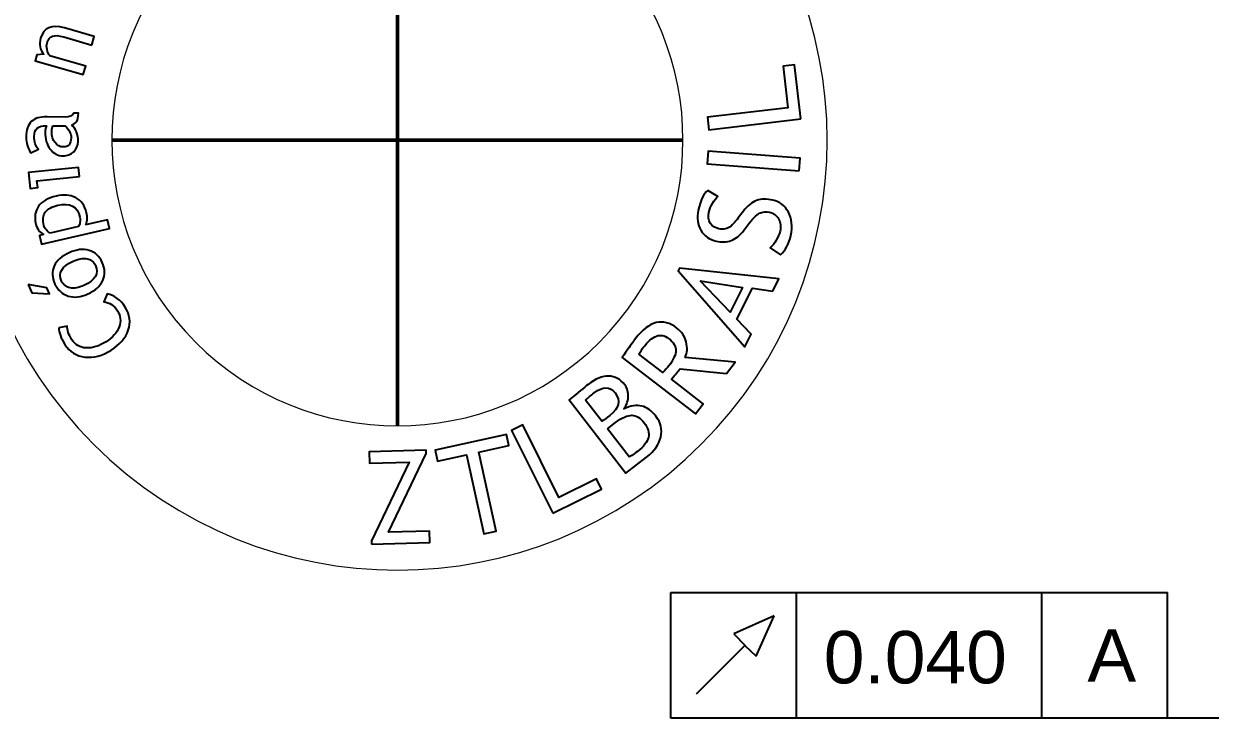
# Model space of a CAD drawing. Header units: millimetres. Extents: x 4980 to 5188, y 1170 to 1461.
# Drawn here: x 5009.4 to 5064.6, y 1402.6 to 1434.9 of the extents above; entities that cross this region are included whole.
import ezdxf

# ---------------------------------------------------------------- set-up
doc = ezdxf.new("R2010")
doc.units = ezdxf.units.MM
doc.layers.add('AM_5', color=1, linetype='Continuous', lineweight=25)
doc.layers.add('Camada 1', color=7, linetype='Continuous')
doc.styles.get("Standard").update_dxf_attribs({"font": 'arial.ttf'})

msp = doc.modelspace()

# ---------------------------------------------------------------- linework, layer by layer
at = {"layer": 'AM_5'}
for p, q in [((5039.51, 1408.474), (5062.617, 1408.474)), ((5039.51, 1402.624), (5039.51, 1408.474)), ((5045.36, 1402.624), (5045.36, 1408.474)), ((5056.767, 1402.624), (5056.767, 1408.474)), ((5062.617, 1402.624), (5062.617, 1408.474)), ((5044.315, 1407.388), (5042.438, 1406.551)), ((5043.476, 1405.505), (5044.315, 1407.388)), ((5042.438, 1406.551), (5042.96, 1406.007)), ((5040.695, 1403.764), (5042.942, 1406.015)), ((5042.942, 1406.015), (5043.476, 1405.505)), ((5074.829, 1402.624), (5039.51, 1402.624))]:
    msp.add_line(p, q, dxfattribs=at)
at = {"layer": 'Camada 1', "lineweight": 20}
for points in [[(5012.64, 1443.657), (5020.45, 1451.467), (5033.113, 1451.467), (5040.924, 1443.657), (5040.924, 1443.657), (5048.734, 1435.846), (5048.734, 1423.183), (5040.924, 1415.372), (5040.924, 1415.372), (5033.113, 1407.562), (5020.45, 1407.562), (5012.64, 1415.372), (5012.64, 1415.372), (5004.829, 1423.183), (5004.829, 1435.846), (5012.64, 1443.657)], [(5017.385, 1438.911), (5022.575, 1444.101), (5030.989, 1444.101), (5036.178, 1438.911), (5036.178, 1438.911), (5041.368, 1433.721), (5041.368, 1425.307), (5036.178, 1420.118), (5036.178, 1420.118), (5030.989, 1414.928), (5022.575, 1414.928), (5017.385, 1420.118), (5017.385, 1420.118), (5012.195, 1425.307), (5012.195, 1433.721), (5017.385, 1438.911)]]:
    msp.add_open_spline(points, degree=3, knots=[0, 0, 0, 0, 0.2, 0.2, 0.2, 0.2, 0.4, 0.4, 0.4, 0.4, 0.6, 0.6, 0.6, 0.6, 1, 1, 1, 1], dxfattribs=at)
at = {"layer": 'Camada 1', "lineweight": 50}
for points in [[(5026.782, 1416.235), (5026.782, 1416.235), (5026.782, 1442.794), (5026.782, 1442.794)], [(5013.502, 1429.514), (5013.502, 1429.514), (5040.061, 1429.514), (5040.061, 1429.514)]]:
    msp.add_open_spline(points, degree=3, dxfattribs=at)
at = {"layer": 'Camada 1'}
for points, knots in [([(5012.556, 1433.945), (5012.556, 1433.945), (5011.253, 1434.32), (5011.253, 1434.32), (5011.253, 1434.32), (5011.015, 1434.389), (5010.838, 1434.401), (5010.722, 1434.356), (5010.722, 1434.356), (5010.605, 1434.312), (5010.523, 1434.206), (5010.475, 1434.037), (5010.475, 1434.037), (5010.449, 1433.947), (5010.448, 1433.844), (5010.474, 1433.729), (5010.474, 1433.729), (5010.501, 1433.615), (5010.545, 1433.52), (5010.61, 1433.444), (5010.61, 1433.444), (5010.61, 1433.444), (5012.275, 1432.965), (5012.275, 1432.965), (5012.275, 1432.965), (5012.275, 1432.965), (5012.16, 1432.567), (5012.16, 1432.567), (5012.16, 1432.567), (5012.16, 1432.567), (5009.922, 1433.211), (5009.922, 1433.211), (5009.922, 1433.211), (5009.922, 1433.211), (5010, 1433.483), (5010, 1433.483), (5010, 1433.483), (5010, 1433.483), (5010.324, 1433.525), (5010.324, 1433.525), (5010.324, 1433.525), (5010.142, 1433.72), (5010.093, 1433.966), (5010.178, 1434.263), (5010.178, 1434.263), (5010.319, 1434.754), (5010.688, 1434.914), (5011.285, 1434.742), (5011.285, 1434.742), (5011.285, 1434.742), (5012.671, 1434.344), (5012.671, 1434.344), (5012.671, 1434.344), (5012.671, 1434.344), (5012.556, 1433.945), (5012.556, 1433.945)], [0, 0, 0, 0, 0.066667, 0.066667, 0.066667, 0.066667, 0.133333, 0.133333, 0.133333, 0.133333, 0.2, 0.2, 0.2, 0.2, 0.266667, 0.266667, 0.266667, 0.266667, 0.333333, 0.333333, 0.333333, 0.333333, 0.4, 0.4, 0.4, 0.4, 0.466667, 0.466667, 0.466667, 0.466667, 0.533333, 0.533333, 0.533333, 0.533333, 0.6, 0.6, 0.6, 0.6, 0.666667, 0.666667, 0.666667, 0.666667, 0.733333, 0.733333, 0.733333, 0.733333, 0.8, 0.8, 0.8, 0.8, 0.866667, 0.866667, 0.866667, 0.866667, 1, 1, 1, 1]), ([(5045.547, 1430.503), (5045.547, 1430.503), (5041.275, 1430.006), (5041.275, 1430.006), (5041.275, 1430.006), (5041.275, 1430.006), (5041.207, 1430.592), (5041.207, 1430.592), (5041.207, 1430.592), (5041.207, 1430.592), (5044.953, 1431.027), (5044.953, 1431.027), (5044.953, 1431.027), (5044.953, 1431.027), (5044.728, 1432.957), (5044.728, 1432.957), (5044.728, 1432.957), (5044.728, 1432.957), (5045.254, 1433.018), (5045.254, 1433.018), (5045.254, 1433.018), (5045.254, 1433.018), (5045.547, 1430.503), (5045.547, 1430.503)], [0, 0, 0, 0, 0.142857, 0.142857, 0.142857, 0.142857, 0.285714, 0.285714, 0.285714, 0.285714, 0.428571, 0.428571, 0.428571, 0.428571, 0.571429, 0.571429, 0.571429, 0.571429, 0.714286, 0.714286, 0.714286, 0.714286, 1, 1, 1, 1]), ([(5011.618, 1430.216), (5011.824, 1430.049), (5011.925, 1429.794), (5011.92, 1429.454), (5011.92, 1429.454), (5011.918, 1429.272), (5011.849, 1429.114), (5011.715, 1428.982), (5011.715, 1428.982), (5011.58, 1428.85), (5011.415, 1428.785), (5011.217, 1428.787), (5011.217, 1428.787), (5010.98, 1428.79), (5010.782, 1428.896), (5010.62, 1429.104), (5010.62, 1429.104), (5010.459, 1429.313), (5010.381, 1429.576), (5010.385, 1429.896), (5010.385, 1429.896), (5010.386, 1429.983), (5010.406, 1430.082), (5010.446, 1430.191), (5010.446, 1430.191), (5010.069, 1430.195), (5009.879, 1430.03), (5009.875, 1429.694), (5009.875, 1429.694), (5009.872, 1429.436), (5009.939, 1429.237), (5010.077, 1429.095), (5010.077, 1429.095), (5010.077, 1429.095), (5009.727, 1428.926), (5009.727, 1428.926), (5009.727, 1428.926), (5009.664, 1429.005), (5009.611, 1429.114), (5009.568, 1429.253), (5009.568, 1429.253), (5009.524, 1429.392), (5009.503, 1429.525), (5009.504, 1429.651), (5009.504, 1429.651), (5009.509, 1429.989), (5009.589, 1430.233), (5009.744, 1430.384), (5009.744, 1430.384), (5009.9, 1430.535), (5010.145, 1430.609), (5010.48, 1430.605), (5010.48, 1430.605), (5010.48, 1430.605), (5011.316, 1430.594), (5011.316, 1430.594), (5011.316, 1430.594), (5011.52, 1430.592), (5011.657, 1430.651), (5011.727, 1430.772), (5011.727, 1430.772), (5011.727, 1430.772), (5011.932, 1430.769), (5011.932, 1430.769), (5011.932, 1430.769), (5011.93, 1430.601), (5011.905, 1430.475), (5011.856, 1430.393), (5011.856, 1430.393), (5011.808, 1430.309), (5011.728, 1430.251), (5011.618, 1430.216)], [0, 0, 0, 0, 0.052632, 0.052632, 0.052632, 0.052632, 0.105263, 0.105263, 0.105263, 0.105263, 0.157895, 0.157895, 0.157895, 0.157895, 0.210526, 0.210526, 0.210526, 0.210526, 0.263158, 0.263158, 0.263158, 0.263158, 0.315789, 0.315789, 0.315789, 0.315789, 0.368421, 0.368421, 0.368421, 0.368421, 0.421053, 0.421053, 0.421053, 0.421053, 0.473684, 0.473684, 0.473684, 0.473684, 0.526316, 0.526316, 0.526316, 0.526316, 0.578947, 0.578947, 0.578947, 0.578947, 0.631579, 0.631579, 0.631579, 0.631579, 0.684211, 0.684211, 0.684211, 0.684211, 0.736842, 0.736842, 0.736842, 0.736842, 0.789474, 0.789474, 0.789474, 0.789474, 0.842105, 0.842105, 0.842105, 0.842105, 0.894737, 0.894737, 0.894737, 0.894737, 1, 1, 1, 1]), ([(5010.74, 1430.187), (5010.709, 1430.058), (5010.693, 1429.967), (5010.692, 1429.915), (5010.692, 1429.915), (5010.69, 1429.707), (5010.742, 1429.536), (5010.848, 1429.404), (5010.848, 1429.404), (5010.954, 1429.271), (5011.081, 1429.203), (5011.228, 1429.201), (5011.228, 1429.201), (5011.47, 1429.198), (5011.594, 1429.339), (5011.597, 1429.624), (5011.597, 1429.624), (5011.6, 1429.832), (5011.503, 1430.018), (5011.306, 1430.18), (5011.306, 1430.18), (5011.306, 1430.18), (5010.74, 1430.187), (5010.74, 1430.187)], [0, 0, 0, 0, 0.142857, 0.142857, 0.142857, 0.142857, 0.285714, 0.285714, 0.285714, 0.285714, 0.428571, 0.428571, 0.428571, 0.428571, 0.571429, 0.571429, 0.571429, 0.571429, 0.714286, 0.714286, 0.714286, 0.714286, 1, 1, 1, 1]), ([(5045.483, 1428.099), (5045.483, 1428.099), (5041.194, 1428.412), (5041.194, 1428.412), (5041.194, 1428.412), (5041.194, 1428.412), (5041.237, 1429), (5041.237, 1429), (5041.237, 1429), (5041.237, 1429), (5045.526, 1428.686), (5045.526, 1428.686), (5045.526, 1428.686), (5045.526, 1428.686), (5045.483, 1428.099), (5045.483, 1428.099)], [0, 0, 0, 0, 0.2, 0.2, 0.2, 0.2, 0.4, 0.4, 0.4, 0.4, 0.6, 0.6, 0.6, 0.6, 1, 1, 1, 1]), ([(5011.979, 1427.829), (5011.979, 1427.829), (5010.007, 1427.63), (5010.007, 1427.63), (5010.007, 1427.63), (5010.007, 1427.63), (5010.04, 1427.311), (5010.04, 1427.311), (5010.04, 1427.311), (5010.04, 1427.311), (5009.694, 1427.276), (5009.694, 1427.276), (5009.694, 1427.276), (5009.694, 1427.276), (5009.62, 1428.007), (5009.62, 1428.007), (5009.62, 1428.007), (5009.62, 1428.007), (5011.937, 1428.241), (5011.937, 1428.241), (5011.937, 1428.241), (5011.937, 1428.241), (5011.979, 1427.829), (5011.979, 1427.829)], [0, 0, 0, 0, 0.142857, 0.142857, 0.142857, 0.142857, 0.285714, 0.285714, 0.285714, 0.285714, 0.428571, 0.428571, 0.428571, 0.428571, 0.571429, 0.571429, 0.571429, 0.571429, 0.714286, 0.714286, 0.714286, 0.714286, 1, 1, 1, 1]), ([(5012.27, 1425.579), (5012.27, 1425.579), (5013.283, 1425.815), (5013.283, 1425.815), (5013.283, 1425.815), (5013.283, 1425.815), (5013.377, 1425.411), (5013.377, 1425.411), (5013.377, 1425.411), (5013.377, 1425.411), (5010.22, 1424.676), (5010.22, 1424.676), (5010.22, 1424.676), (5010.22, 1424.676), (5010.126, 1425.079), (5010.126, 1425.079), (5010.126, 1425.079), (5010.126, 1425.079), (5010.312, 1425.123), (5010.312, 1425.123), (5010.312, 1425.123), (5010.123, 1425.239), (5010.004, 1425.406), (5009.953, 1425.622), (5009.953, 1425.622), (5009.878, 1425.944), (5009.92, 1426.219), (5010.079, 1426.445), (5010.079, 1426.445), (5010.238, 1426.671), (5010.511, 1426.829), (5010.898, 1426.919), (5010.898, 1426.919), (5011.243, 1426.999), (5011.546, 1426.975), (5011.806, 1426.845), (5011.806, 1426.845), (5012.067, 1426.715), (5012.237, 1426.479), (5012.316, 1426.137), (5012.316, 1426.137), (5012.339, 1426.04), (5012.346, 1425.934), (5012.337, 1425.817), (5012.337, 1425.817), (5012.329, 1425.699), (5012.306, 1425.62), (5012.27, 1425.579)], [0, 0, 0, 0, 0.076923, 0.076923, 0.076923, 0.076923, 0.153846, 0.153846, 0.153846, 0.153846, 0.230769, 0.230769, 0.230769, 0.230769, 0.307692, 0.307692, 0.307692, 0.307692, 0.384615, 0.384615, 0.384615, 0.384615, 0.461538, 0.461538, 0.461538, 0.461538, 0.538462, 0.538462, 0.538462, 0.538462, 0.615385, 0.615385, 0.615385, 0.615385, 0.692308, 0.692308, 0.692308, 0.692308, 0.769231, 0.769231, 0.769231, 0.769231, 0.846154, 0.846154, 0.846154, 0.846154, 1, 1, 1, 1]), ([(5044.613, 1424.183), (5044.613, 1424.183), (5044.129, 1424.508), (5044.129, 1424.508), (5044.129, 1424.508), (5044.231, 1424.598), (5044.326, 1424.718), (5044.413, 1424.867), (5044.413, 1424.867), (5044.501, 1425.016), (5044.558, 1425.153), (5044.586, 1425.279), (5044.586, 1425.279), (5044.634, 1425.504), (5044.612, 1425.698), (5044.519, 1425.86), (5044.519, 1425.86), (5044.426, 1426.023), (5044.285, 1426.125), (5044.096, 1426.166), (5044.096, 1426.166), (5043.954, 1426.197), (5043.814, 1426.187), (5043.676, 1426.138), (5043.676, 1426.138), (5043.539, 1426.089), (5043.365, 1425.927), (5043.155, 1425.653), (5043.155, 1425.653), (5043.155, 1425.653), (5042.924, 1425.347), (5042.924, 1425.347), (5042.924, 1425.347), (5042.727, 1425.088), (5042.525, 1424.922), (5042.317, 1424.848), (5042.317, 1424.848), (5042.108, 1424.773), (5041.874, 1424.765), (5041.616, 1424.82), (5041.616, 1424.82), (5041.302, 1424.889), (5041.066, 1425.057), (5040.907, 1425.324), (5040.907, 1425.324), (5040.749, 1425.591), (5040.707, 1425.898), (5040.783, 1426.248), (5040.783, 1426.248), (5040.884, 1426.714), (5041.03, 1427.022), (5041.221, 1427.171), (5041.221, 1427.171), (5041.221, 1427.171), (5041.686, 1426.893), (5041.686, 1426.893), (5041.686, 1426.893), (5041.614, 1426.828), (5041.533, 1426.723), (5041.447, 1426.577), (5041.447, 1426.577), (5041.361, 1426.431), (5041.303, 1426.291), (5041.274, 1426.157), (5041.274, 1426.157), (5041.232, 1425.961), (5041.254, 1425.795), (5041.341, 1425.66), (5041.341, 1425.66), (5041.427, 1425.523), (5041.558, 1425.436), (5041.732, 1425.398), (5041.732, 1425.398), (5041.839, 1425.375), (5041.942, 1425.375), (5042.038, 1425.396), (5042.038, 1425.396), (5042.136, 1425.417), (5042.221, 1425.457), (5042.295, 1425.515), (5042.295, 1425.515), (5042.37, 1425.574), (5042.486, 1425.704), (5042.641, 1425.902), (5042.641, 1425.902), (5042.641, 1425.902), (5042.88, 1426.211), (5042.88, 1426.211), (5042.88, 1426.211), (5043.078, 1426.47), (5043.284, 1426.636), (5043.497, 1426.711), (5043.497, 1426.711), (5043.711, 1426.786), (5043.963, 1426.792), (5044.254, 1426.729), (5044.254, 1426.729), (5044.57, 1426.66), (5044.81, 1426.475), (5044.975, 1426.174), (5044.975, 1426.174), (5045.141, 1425.872), (5045.177, 1425.508), (5045.085, 1425.083), (5045.085, 1425.083), (5045.004, 1424.71), (5044.847, 1424.41), (5044.613, 1424.183)], [0, 0, 0, 0, 0.035714, 0.035714, 0.035714, 0.035714, 0.071429, 0.071429, 0.071429, 0.071429, 0.107143, 0.107143, 0.107143, 0.107143, 0.142857, 0.142857, 0.142857, 0.142857, 0.178571, 0.178571, 0.178571, 0.178571, 0.214286, 0.214286, 0.214286, 0.214286, 0.25, 0.25, 0.25, 0.25, 0.285714, 0.285714, 0.285714, 0.285714, 0.321429, 0.321429, 0.321429, 0.321429, 0.357143, 0.357143, 0.357143, 0.357143, 0.392857, 0.392857, 0.392857, 0.392857, 0.428571, 0.428571, 0.428571, 0.428571, 0.464286, 0.464286, 0.464286, 0.464286, 0.5, 0.5, 0.5, 0.5, 0.535714, 0.535714, 0.535714, 0.535714, 0.571429, 0.571429, 0.571429, 0.571429, 0.607143, 0.607143, 0.607143, 0.607143, 0.642857, 0.642857, 0.642857, 0.642857, 0.678571, 0.678571, 0.678571, 0.678571, 0.714286, 0.714286, 0.714286, 0.714286, 0.75, 0.75, 0.75, 0.75, 0.785714, 0.785714, 0.785714, 0.785714, 0.821429, 0.821429, 0.821429, 0.821429, 0.857143, 0.857143, 0.857143, 0.857143, 0.892857, 0.892857, 0.892857, 0.892857, 0.928571, 0.928571, 0.928571, 0.928571, 1, 1, 1, 1]), ([(5010.614, 1425.193), (5010.614, 1425.193), (5011.938, 1425.501), (5011.938, 1425.501), (5011.938, 1425.501), (5011.97, 1425.536), (5011.994, 1425.597), (5012.009, 1425.688), (5012.009, 1425.688), (5012.025, 1425.778), (5012.024, 1425.861), (5012.006, 1425.939), (5012.006, 1425.939), (5011.89, 1426.438), (5011.549, 1426.622), (5010.983, 1426.49), (5010.983, 1426.49), (5010.696, 1426.424), (5010.499, 1426.315), (5010.394, 1426.166), (5010.394, 1426.166), (5010.288, 1426.016), (5010.266, 1425.811), (5010.327, 1425.55), (5010.327, 1425.55), (5010.34, 1425.493), (5010.376, 1425.429), (5010.435, 1425.356), (5010.435, 1425.356), (5010.493, 1425.284), (5010.553, 1425.229), (5010.614, 1425.193)], [0, 0, 0, 0, 0.111111, 0.111111, 0.111111, 0.111111, 0.222222, 0.222222, 0.222222, 0.222222, 0.333333, 0.333333, 0.333333, 0.333333, 0.444444, 0.444444, 0.444444, 0.444444, 0.555556, 0.555556, 0.555556, 0.555556, 0.666667, 0.666667, 0.666667, 0.666667, 0.777778, 0.777778, 0.777778, 0.777778, 1, 1, 1, 1]), ([(5012.374, 1422.363), (5012.047, 1422.214), (5011.742, 1422.182), (5011.46, 1422.267), (5011.46, 1422.267), (5011.179, 1422.352), (5010.973, 1422.538), (5010.842, 1422.825), (5010.842, 1422.825), (5010.704, 1423.129), (5010.694, 1423.408), (5010.812, 1423.664), (5010.812, 1423.664), (5010.929, 1423.919), (5011.159, 1424.125), (5011.503, 1424.281), (5011.503, 1424.281), (5011.845, 1424.436), (5012.154, 1424.473), (5012.429, 1424.391), (5012.429, 1424.391), (5012.705, 1424.309), (5012.909, 1424.121), (5013.044, 1423.826), (5013.044, 1423.826), (5013.181, 1423.523), (5013.188, 1423.243), (5013.065, 1422.983), (5013.065, 1422.983), (5012.943, 1422.724), (5012.712, 1422.517), (5012.374, 1422.363)], [0, 0, 0, 0, 0.111111, 0.111111, 0.111111, 0.111111, 0.222222, 0.222222, 0.222222, 0.222222, 0.333333, 0.333333, 0.333333, 0.333333, 0.444444, 0.444444, 0.444444, 0.444444, 0.555556, 0.555556, 0.555556, 0.555556, 0.666667, 0.666667, 0.666667, 0.666667, 0.777778, 0.777778, 0.777778, 0.777778, 1, 1, 1, 1]), ([(5012.194, 1422.761), (5012.726, 1423.002), (5012.906, 1423.311), (5012.735, 1423.686), (5012.735, 1423.686), (5012.656, 1423.86), (5012.523, 1423.965), (5012.335, 1424), (5012.335, 1424), (5012.147, 1424.034), (5011.93, 1423.996), (5011.684, 1423.884), (5011.684, 1423.884), (5011.159, 1423.645), (5010.98, 1423.339), (5011.15, 1422.965), (5011.15, 1422.965), (5011.228, 1422.794), (5011.36, 1422.689), (5011.546, 1422.651), (5011.546, 1422.651), (5011.732, 1422.612), (5011.948, 1422.649), (5012.194, 1422.761)], [0, 0, 0, 0, 0.142857, 0.142857, 0.142857, 0.142857, 0.285714, 0.285714, 0.285714, 0.285714, 0.428571, 0.428571, 0.428571, 0.428571, 0.571429, 0.571429, 0.571429, 0.571429, 0.714286, 0.714286, 0.714286, 0.714286, 1, 1, 1, 1]), ([(5044.244, 1422.486), (5044.244, 1422.486), (5043.299, 1422.627), (5043.299, 1422.627), (5043.299, 1422.627), (5043.299, 1422.627), (5042.577, 1421.189), (5042.577, 1421.189), (5042.577, 1421.189), (5042.577, 1421.189), (5043.246, 1420.497), (5043.246, 1420.497), (5043.246, 1420.497), (5043.246, 1420.497), (5042.952, 1419.911), (5042.952, 1419.911), (5042.952, 1419.911), (5042.952, 1419.911), (5039.84, 1423.432), (5039.84, 1423.432), (5039.84, 1423.432), (5039.84, 1423.432), (5039.91, 1423.571), (5039.91, 1423.571), (5039.91, 1423.571), (5039.91, 1423.571), (5044.536, 1423.066), (5044.536, 1423.066), (5044.536, 1423.066), (5044.536, 1423.066), (5044.244, 1422.486), (5044.244, 1422.486)], [0, 0, 0, 0, 0.111111, 0.111111, 0.111111, 0.111111, 0.222222, 0.222222, 0.222222, 0.222222, 0.333333, 0.333333, 0.333333, 0.333333, 0.444444, 0.444444, 0.444444, 0.444444, 0.555556, 0.555556, 0.555556, 0.555556, 0.666667, 0.666667, 0.666667, 0.666667, 0.777778, 0.777778, 0.777778, 0.777778, 1, 1, 1, 1]), ([(5040.874, 1422.97), (5040.874, 1422.97), (5042.261, 1421.523), (5042.261, 1421.523), (5042.261, 1421.523), (5042.261, 1421.523), (5042.837, 1422.671), (5042.837, 1422.671), (5042.837, 1422.671), (5042.837, 1422.671), (5040.874, 1422.97), (5040.874, 1422.97)], [0, 0, 0, 0, 0.25, 0.25, 0.25, 0.25, 0.5, 0.5, 0.5, 0.5, 1, 1, 1, 1]), ([(5009.595, 1422.803), (5009.595, 1422.803), (5010.461, 1422.653), (5010.461, 1422.653), (5010.461, 1422.653), (5010.461, 1422.653), (5010.586, 1422.377), (5010.586, 1422.377), (5010.586, 1422.377), (5010.586, 1422.377), (5009.772, 1422.413), (5009.772, 1422.413), (5009.772, 1422.413), (5009.772, 1422.413), (5009.595, 1422.803), (5009.595, 1422.803)], [0, 0, 0, 0, 0.2, 0.2, 0.2, 0.2, 0.4, 0.4, 0.4, 0.4, 0.6, 0.6, 0.6, 0.6, 1, 1, 1, 1]), ([(5011.022, 1420.79), (5011.022, 1420.79), (5011.414, 1420.867), (5011.414, 1420.867), (5011.414, 1420.867), (5011.402, 1420.694), (5011.476, 1420.482), (5011.636, 1420.23), (5011.636, 1420.23), (5011.785, 1419.994), (5012.007, 1419.869), (5012.3, 1419.854), (5012.3, 1419.854), (5012.594, 1419.841), (5012.902, 1419.936), (5013.222, 1420.139), (5013.222, 1420.139), (5013.529, 1420.333), (5013.731, 1420.564), (5013.828, 1420.83), (5013.828, 1420.83), (5013.926, 1421.097), (5013.902, 1421.346), (5013.755, 1421.577), (5013.755, 1421.577), (5013.596, 1421.829), (5013.384, 1421.967), (5013.121, 1421.99), (5013.121, 1421.99), (5013.121, 1421.99), (5013.274, 1422.37), (5013.274, 1422.37), (5013.274, 1422.37), (5013.62, 1422.29), (5013.899, 1422.083), (5014.111, 1421.747), (5014.111, 1421.747), (5014.334, 1421.396), (5014.383, 1421.039), (5014.257, 1420.676), (5014.257, 1420.676), (5014.132, 1420.313), (5013.861, 1420.001), (5013.446, 1419.737), (5013.446, 1419.737), (5013.044, 1419.483), (5012.642, 1419.379), (5012.239, 1419.427), (5012.239, 1419.427), (5011.837, 1419.474), (5011.528, 1419.668), (5011.311, 1420.01), (5011.311, 1420.01), (5011.125, 1420.303), (5011.029, 1420.563), (5011.022, 1420.79)], [0, 0, 0, 0, 0.066667, 0.066667, 0.066667, 0.066667, 0.133333, 0.133333, 0.133333, 0.133333, 0.2, 0.2, 0.2, 0.2, 0.266667, 0.266667, 0.266667, 0.266667, 0.333333, 0.333333, 0.333333, 0.333333, 0.4, 0.4, 0.4, 0.4, 0.466667, 0.466667, 0.466667, 0.466667, 0.533333, 0.533333, 0.533333, 0.533333, 0.6, 0.6, 0.6, 0.6, 0.666667, 0.666667, 0.666667, 0.666667, 0.733333, 0.733333, 0.733333, 0.733333, 0.8, 0.8, 0.8, 0.8, 0.866667, 0.866667, 0.866667, 0.866667, 1, 1, 1, 1]), ([(5042.094, 1418.661), (5042.094, 1418.661), (5039.932, 1418.877), (5039.932, 1418.877), (5039.932, 1418.877), (5039.852, 1418.773), (5039.718, 1418.615), (5039.53, 1418.401), (5039.53, 1418.401), (5039.53, 1418.401), (5041.017, 1417.259), (5041.017, 1417.259), (5041.017, 1417.259), (5041.017, 1417.259), (5040.658, 1416.791), (5040.658, 1416.791), (5040.658, 1416.791), (5040.658, 1416.791), (5037.244, 1419.413), (5037.244, 1419.413), (5037.244, 1419.413), (5037.258, 1419.431), (5037.345, 1419.556), (5037.505, 1419.789), (5037.505, 1419.789), (5037.666, 1420.023), (5037.786, 1420.191), (5037.865, 1420.293), (5037.865, 1420.293), (5038.495, 1421.114), (5039.137, 1421.274), (5039.79, 1420.772), (5039.79, 1420.772), (5040.005, 1420.608), (5040.147, 1420.393), (5040.218, 1420.129), (5040.218, 1420.129), (5040.288, 1419.865), (5040.274, 1419.627), (5040.176, 1419.413), (5040.176, 1419.413), (5040.176, 1419.413), (5042.505, 1419.195), (5042.505, 1419.195), (5042.505, 1419.195), (5042.505, 1419.195), (5042.094, 1418.661), (5042.094, 1418.661)], [0, 0, 0, 0, 0.076923, 0.076923, 0.076923, 0.076923, 0.153846, 0.153846, 0.153846, 0.153846, 0.230769, 0.230769, 0.230769, 0.230769, 0.307692, 0.307692, 0.307692, 0.307692, 0.384615, 0.384615, 0.384615, 0.384615, 0.461538, 0.461538, 0.461538, 0.461538, 0.538462, 0.538462, 0.538462, 0.538462, 0.615385, 0.615385, 0.615385, 0.615385, 0.692308, 0.692308, 0.692308, 0.692308, 0.769231, 0.769231, 0.769231, 0.769231, 0.846154, 0.846154, 0.846154, 0.846154, 1, 1, 1, 1]), ([(5038.021, 1419.56), (5038.021, 1419.56), (5039.134, 1418.705), (5039.134, 1418.705), (5039.134, 1418.705), (5039.234, 1418.805), (5039.326, 1418.908), (5039.407, 1419.014), (5039.407, 1419.014), (5039.622, 1419.293), (5039.732, 1419.53), (5039.74, 1419.726), (5039.74, 1419.726), (5039.747, 1419.923), (5039.634, 1420.111), (5039.402, 1420.289), (5039.402, 1420.289), (5039.211, 1420.436), (5039.021, 1420.473), (5038.832, 1420.402), (5038.832, 1420.402), (5038.643, 1420.33), (5038.435, 1420.147), (5038.209, 1419.852), (5038.209, 1419.852), (5038.173, 1419.806), (5038.111, 1419.709), (5038.021, 1419.56)], [0, 0, 0, 0, 0.125, 0.125, 0.125, 0.125, 0.25, 0.25, 0.25, 0.25, 0.375, 0.375, 0.375, 0.375, 0.5, 0.5, 0.5, 0.5, 0.625, 0.625, 0.625, 0.625, 0.75, 0.75, 0.75, 0.75, 1, 1, 1, 1]), ([(5038.379, 1414.774), (5038.379, 1414.774), (5037.405, 1414.025), (5037.405, 1414.025), (5037.405, 1414.025), (5037.405, 1414.025), (5034.781, 1417.437), (5034.781, 1417.437), (5034.781, 1417.437), (5035.181, 1417.776), (5035.472, 1418.016), (5035.656, 1418.157), (5035.656, 1418.157), (5035.993, 1418.417), (5036.31, 1418.546), (5036.607, 1418.543), (5036.607, 1418.543), (5036.904, 1418.54), (5037.156, 1418.403), (5037.364, 1418.133), (5037.364, 1418.133), (5037.486, 1417.975), (5037.538, 1417.785), (5037.521, 1417.565), (5037.521, 1417.565), (5037.502, 1417.343), (5037.436, 1417.162), (5037.318, 1417.019), (5037.318, 1417.019), (5037.637, 1417.161), (5037.916, 1417.203), (5038.155, 1417.148), (5038.155, 1417.148), (5038.394, 1417.092), (5038.613, 1416.934), (5038.812, 1416.675), (5038.812, 1416.675), (5039.042, 1416.375), (5039.117, 1416.052), (5039.034, 1415.704), (5039.034, 1415.704), (5038.952, 1415.356), (5038.733, 1415.046), (5038.379, 1414.774)], [0, 0, 0, 0, 0.083333, 0.083333, 0.083333, 0.083333, 0.166667, 0.166667, 0.166667, 0.166667, 0.25, 0.25, 0.25, 0.25, 0.333333, 0.333333, 0.333333, 0.333333, 0.416667, 0.416667, 0.416667, 0.416667, 0.5, 0.5, 0.5, 0.5, 0.583333, 0.583333, 0.583333, 0.583333, 0.666667, 0.666667, 0.666667, 0.666667, 0.75, 0.75, 0.75, 0.75, 0.833333, 0.833333, 0.833333, 0.833333, 1, 1, 1, 1]), ([(5035.533, 1417.426), (5035.533, 1417.426), (5036.288, 1416.444), (5036.288, 1416.444), (5036.288, 1416.444), (5036.394, 1416.509), (5036.519, 1416.598), (5036.663, 1416.709), (5036.663, 1416.709), (5037.104, 1417.048), (5037.186, 1417.397), (5036.91, 1417.756), (5036.91, 1417.756), (5036.667, 1418.073), (5036.343, 1418.075), (5035.937, 1417.763), (5035.937, 1417.763), (5035.782, 1417.643), (5035.647, 1417.531), (5035.533, 1417.426)], [0, 0, 0, 0, 0.166667, 0.166667, 0.166667, 0.166667, 0.333333, 0.333333, 0.333333, 0.333333, 0.5, 0.5, 0.5, 0.5, 0.666667, 0.666667, 0.666667, 0.666667, 1, 1, 1, 1]), ([(5036.565, 1416.084), (5036.565, 1416.084), (5037.569, 1414.779), (5037.569, 1414.779), (5037.569, 1414.779), (5037.74, 1414.887), (5037.869, 1414.973), (5037.954, 1415.038), (5037.954, 1415.038), (5038.245, 1415.263), (5038.415, 1415.481), (5038.465, 1415.693), (5038.465, 1415.693), (5038.515, 1415.906), (5038.447, 1416.132), (5038.263, 1416.372), (5038.263, 1416.372), (5038.092, 1416.595), (5037.902, 1416.71), (5037.693, 1416.717), (5037.693, 1416.717), (5037.484, 1416.724), (5037.229, 1416.613), (5036.93, 1416.383), (5036.93, 1416.383), (5036.93, 1416.383), (5036.565, 1416.084), (5036.565, 1416.084)], [0, 0, 0, 0, 0.125, 0.125, 0.125, 0.125, 0.25, 0.25, 0.25, 0.25, 0.375, 0.375, 0.375, 0.375, 0.5, 0.5, 0.5, 0.5, 0.625, 0.625, 0.625, 0.625, 0.75, 0.75, 0.75, 0.75, 1, 1, 1, 1]), ([(5030.567, 1415.006), (5030.567, 1415.006), (5031.382, 1411.324), (5031.382, 1411.324), (5031.382, 1411.324), (5031.382, 1411.324), (5030.807, 1411.197), (5030.807, 1411.197), (5030.807, 1411.197), (5030.807, 1411.197), (5029.992, 1414.879), (5029.992, 1414.879), (5029.992, 1414.879), (5029.992, 1414.879), (5028.653, 1414.582), (5028.653, 1414.582), (5028.653, 1414.582), (5028.653, 1414.582), (5028.539, 1415.099), (5028.539, 1415.099), (5028.539, 1415.099), (5028.539, 1415.099), (5031.851, 1415.832), (5031.851, 1415.832), (5031.851, 1415.832), (5031.851, 1415.832), (5031.965, 1415.315), (5031.965, 1415.315), (5031.965, 1415.315), (5031.965, 1415.315), (5030.567, 1415.006), (5030.567, 1415.006)], [0, 0, 0, 0, 0.111111, 0.111111, 0.111111, 0.111111, 0.222222, 0.222222, 0.222222, 0.222222, 0.333333, 0.333333, 0.333333, 0.333333, 0.444444, 0.444444, 0.444444, 0.444444, 0.555556, 0.555556, 0.555556, 0.555556, 0.666667, 0.666667, 0.666667, 0.666667, 0.777778, 0.777778, 0.777778, 0.777778, 1, 1, 1, 1]), ([(5034.008, 1412.16), (5034.008, 1412.16), (5032.091, 1416.009), (5032.091, 1416.009), (5032.091, 1416.009), (5032.091, 1416.009), (5032.618, 1416.272), (5032.618, 1416.272), (5032.618, 1416.272), (5032.618, 1416.272), (5034.3, 1412.897), (5034.3, 1412.897), (5034.3, 1412.897), (5034.3, 1412.897), (5036.039, 1413.763), (5036.039, 1413.763), (5036.039, 1413.763), (5036.039, 1413.763), (5036.275, 1413.289), (5036.275, 1413.289), (5036.275, 1413.289), (5036.275, 1413.289), (5034.008, 1412.16), (5034.008, 1412.16)], [0, 0, 0, 0, 0.142857, 0.142857, 0.142857, 0.142857, 0.285714, 0.285714, 0.285714, 0.285714, 0.428571, 0.428571, 0.428571, 0.428571, 0.571429, 0.571429, 0.571429, 0.571429, 0.714286, 0.714286, 0.714286, 0.714286, 1, 1, 1, 1]), ([(5025.573, 1410.725), (5025.573, 1410.725), (5025.57, 1410.872), (5025.57, 1410.872), (5025.57, 1410.872), (5025.57, 1410.872), (5027.324, 1414.542), (5027.324, 1414.542), (5027.324, 1414.542), (5027.324, 1414.542), (5025.478, 1414.495), (5025.478, 1414.495), (5025.478, 1414.495), (5025.478, 1414.495), (5025.464, 1415.024), (5025.464, 1415.024), (5025.464, 1415.024), (5025.464, 1415.024), (5028.116, 1415.092), (5028.116, 1415.092), (5028.116, 1415.092), (5028.116, 1415.092), (5028.12, 1414.945), (5028.12, 1414.945), (5028.12, 1414.945), (5028.12, 1414.945), (5026.359, 1411.275), (5026.359, 1411.275), (5026.359, 1411.275), (5026.359, 1411.275), (5028.278, 1411.323), (5028.278, 1411.323), (5028.278, 1411.323), (5028.278, 1411.323), (5028.291, 1410.794), (5028.291, 1410.794), (5028.291, 1410.794), (5028.291, 1410.794), (5025.573, 1410.725), (5025.573, 1410.725)], [0, 0, 0, 0, 0.090909, 0.090909, 0.090909, 0.090909, 0.181818, 0.181818, 0.181818, 0.181818, 0.272727, 0.272727, 0.272727, 0.272727, 0.363636, 0.363636, 0.363636, 0.363636, 0.454545, 0.454545, 0.454545, 0.454545, 0.545455, 0.545455, 0.545455, 0.545455, 0.636364, 0.636364, 0.636364, 0.636364, 0.727273, 0.727273, 0.727273, 0.727273, 0.818182, 0.818182, 0.818182, 0.818182, 1, 1, 1, 1])]:
    msp.add_open_spline(points, degree=3, knots=knots, dxfattribs=at)

# ---------------------------------------------------------------- texts
at = {"layer": 'AM_5', "attachment_point": 1}
for s, insert, char_height, width in [('0.040', (5046.622, 1406.684), 2.4375, 9.74522), ('A', (5058.89, 1406.759), 2.438, 3.68004)]:
    msp.add_mtext(s, dxfattribs=dict(at, insert=insert, char_height=char_height, width=width))

doc.saveas('drawing.dxf')
